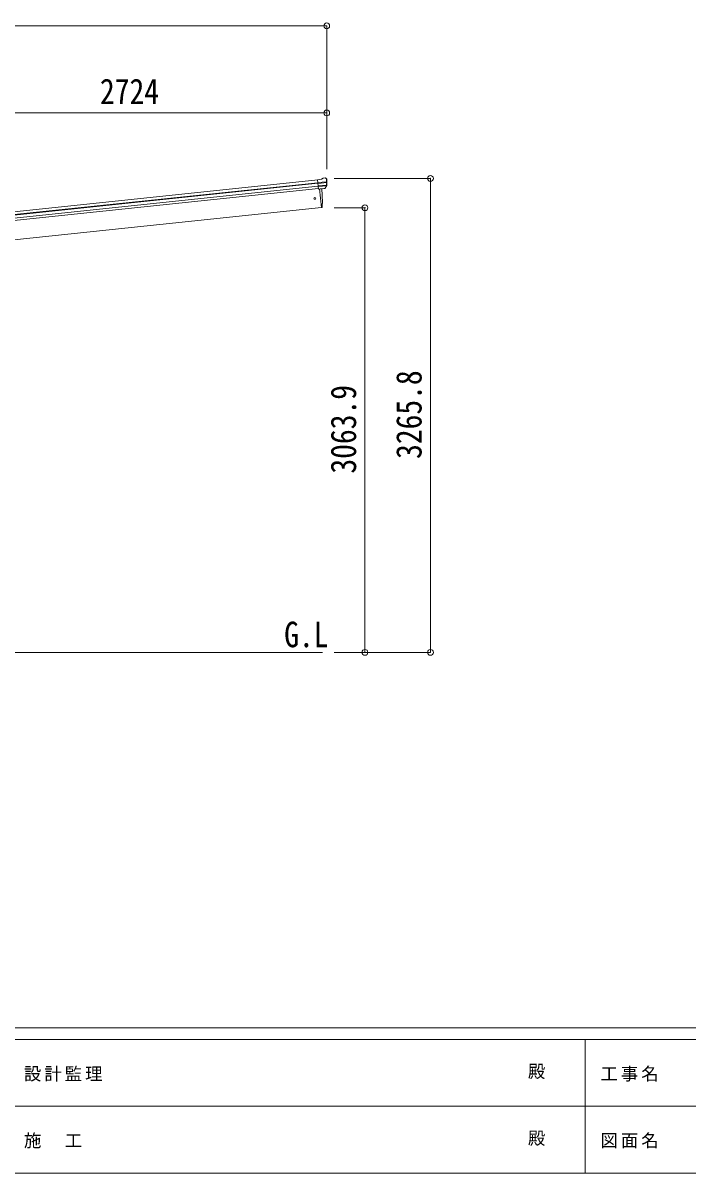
# Model space of a CAD drawing. Units: millimetres at full size, sheet at 1:40. Extents: x -11243 to 11243, y -7760 to 7760.
# Drawn here: x -4470 to 110, y -7760 to 165 of the extents above; entities that cross this region are included whole.
import ezdxf
from ezdxf.enums import TextEntityAlignment as Align

# ---------------------------------------------------------------- set-up
doc = ezdxf.new("R2010")
doc.units = ezdxf.units.MM
doc.header["$LTSCALE"] = 40
doc.header["$PDMODE"] = 32
doc.header["$PDSIZE"] = 40
for name, color, linetype, lineweight in [('0-0_0', 7, 'Continuous', 9), ('0-3_ELV2', 4, 'Continuous', 9), ('0-6_OTH_LINE', 6, 'Continuous', 9), ('F-0_240', 7, 'Continuous', 9)]:
    doc.layers.add(name, color=color, linetype=linetype, lineweight=lineweight)
doc.layers.add('0-7_SHAPE', color=7, linetype='Continuous')
doc.styles.add('ＭＳ ゴシック', font='')
doc.styles.get('ＭＳ ゴシック').set_extended_font_data('MS Gothic')

msp = doc.modelspace()

# ---------------------------------------------------------------- linework, layer by layer
at = {"layer": '0-0_0'}
msp.add_line((-4924.07, -4172.36), (-2406.62, -4172.36), dxfattribs=at)
at = {"layer": '0-3_ELV2'}
for p, q in [((-5041.66, -1190.31), (-2440.41, -916.91)), ((-5039.67, -1209.2), (-2438.42, -935.8)), ((-5039.23, -1213.38), (-2437.99, -939.98)), ((-2414.1, -912.13), (-2440.62, -914.91)), ((-2433.83, -979.47), (-2440.62, -914.91)), ((-2438.46, -935.44), (-2378.72, -929.17)), ((-2378.24, -935.03), (-2437.85, -941.3)), ((-2414.1, -912.13), (-2402.5, -905.16)), ((-2401.27, -904.75), (-2387.78, -903.33)), ((-2384.11, -904.42), (-2384.12, -904.41)), ((-2384.11, -904.42), (-2378.93, -908.61)), ((-2377.55, -912.31), (-2377.86, -910.46)), ((-5037.15, -1233.24), (-2435.9, -959.84)), ((-2434.14, -976.58), (-5035.39, -1249.98)), ((-2379.08, -951.79), (-2436.11, -957.78)), ((-2380.47, -956.45), (-2435.64, -962.25)), ((-2390.48, -974.68), (-2433.86, -979.24)), ((-2433.83, -979.47), (-2423.89, -978.42)), ((-2426.95, -978.74), (-2413.56, -1106.13)), ((-2423.89, -978.42), (-2423.62, -978.49)), ((-2423.62, -978.49), (-2398.29, -975.82)), ((-2398.29, -975.82), (-2398.03, -975.7)), ((-2398.03, -975.7), (-2390.34, -974.9)), ((-2389.03, -973.03), (-2379.58, -954.73)), ((-2387.98, -973.46), (-2377.86, -955.2)), ((-2413.56, -1106.13), (-4924.07, -1370)), ((-2413.56, -1106.13), (-2411.51, -1105.85))]:
    msp.add_line(p, q, dxfattribs=at)
msp.add_circle((-2460.36, -1043.58), 6.5, dxfattribs=at)
for centre, radius, start, end in [((-2400.95, -907.73), 3, 96.02369, 120.97631), ((-2387.26, -908.3), 5, 51.04426, 95.95574), ((-2571.1, -933.96), 192.44, 1.4271, 6.57578), ((-2578.44, -933.42), 200.2, 354.20009, 359.53883), ((-2333.45, -927.05), 45.32, 182.67122, 185.64518), ((-2378.06, -936.37), 1.35, 95.1605, 97.91927), ((-2375.45, -934.81), 2.74, 179.02151, 184.43412), ((-2578.44, -933.42), 202, 354.13916, 6), ((-3308.17, -1065.93), 900, 357.63919, 5.64987), ((-2390.6, -972.01), 2.99, 285.2717, 331.00739), ((-2382.25, -953.35), 3, 332.69111, 354.20009), ((-2380.48, -953.74), 3, 331, 354.13916), ((-2411.93, -1102.88), 3, 278, 357.63919)]:
    msp.add_arc(centre, radius, start, end, dxfattribs=at)
for centre, major_axis, ratio, start_param, end_param in [((-2379.81, -911.91), (-0.87, 5.91), 0.020485, 0.671432, 1.5691306), ((-2385.2, -907.4), (5.88, -1.31), 0.24881, 0.460585, 0.4641038), ((-2380.82, -910.94), (-2.34, 1.9), 0.995767, 3.9859716, 4.712389), ((-2576.13, -955.37), (-20.92, 199.05), 0.994373, 4.7113789, 4.7277536), ((-2390.79, -971.7), (-0.11, 3), 0.642905, 3.2459383, 4.203928), ((-2390.66, -971.91), (1.66, -2.51), 0.997631, 5.8041905, 5.8929484), ((-2390.73, -971.8), (3.53, -2.11), 0.650902, 5.2561448, 5.3289554), ((-2388.36, -971.45), (1.08, 3.13), 0.040856, 2.1135035, 2.1416249)]:
    msp.add_ellipse(centre, major_axis=major_axis, ratio=ratio, start_param=start_param, end_param=end_param, dxfattribs=at)
at = {"layer": '0-6_OTH_LINE'}
for p, q in [((-2377.82, 144.69), (-7842.32, 144.69)), ((-2377.82, 144.69), (-2377.82, -842.49)), ((-5102.07, -455.31), (-2377.82, -455.31)), ((-1663.82, -906.56), (-2327.69, -906.56)), ((-1663.82, -906.56), (-1663.82, -4172.36)), ((-2114.82, -1108.46), (-2327.69, -1108.46)), ((-2114.82, -1108.46), (-2114.82, -4172.36)), ((-2114.82, -4172.36), (-2327.69, -4172.36)), ((-1663.82, -4172.36), (-2327.69, -4172.36))]:
    msp.add_line(p, q, dxfattribs=at)
for p in [(-2377.82, 144.69), (-2377.82, -455.31), (-1663.82, -906.56), (-2114.82, -1108.46), (-2114.82, -4172.36), (-1663.82, -4172.36)]:
    msp.add_point(p, dxfattribs=at)
at = {"layer": 'F-0_240', "color": 5}
for p, q in [((-11242.74, -6760), (10677.26, -6760)), ((-11242.74, -6840), (7121.58, -6840)), ((-598.42, -6840), (-598.42, -7760)), ((-4598.42, -7300), (3601.58, -7300)), ((-11242.74, -7760), (10677.26, -7760))]:
    msp.add_line(p, q, dxfattribs=at)

# ---------------------------------------------------------------- texts
at = {"layer": '0-6_OTH_LINE', "color": 7, "style": 'ＭＳ ゴシック', "width": 0.85}
msp.add_text('2724', height=176, dxfattribs=at).set_placement((-3939.94, -447.31), align=Align.BOTTOM_LEFT)
for s, p in [('3265.8', (-1671.82, -2839.46)), ('3063.9', (-2122.82, -2940.41))]:
    msp.add_text(s, height=176, rotation=90, dxfattribs=at).set_placement(p, align=Align.BOTTOM_LEFT)
at = {"layer": '0-7_SHAPE', "style": 'ＭＳ ゴシック', "width": 0.85}
msp.add_text('G.L', height=176, dxfattribs=at).set_placement((-2671.08, -4189.56), align=Align.BOTTOM_LEFT)
at = {"layer": 'F-0_240', "style": 'ＭＳ ゴシック'}
for p in [(-992.7, -7130), (-992.7, -7590)]:
    msp.add_text('殿', height=87.98, dxfattribs=at).set_placement(p, align=Align.BOTTOM_LEFT)
at = {"layer": 'F-0_240', "char_height": 87.98, "attachment_point": 7, "style": 'ＭＳ ゴシック'}
for s, insert in [('\\T1.17;設計監理', (-4463.32, -7130)), ('\\T1.17;工事名', (-492.95, -7130)), ('\\T1.17;施\u3000工', (-4463.32, -7590)), ('\\T1.17;図面名', (-492.95, -7590))]:
    msp.add_mtext(s, dxfattribs=dict(at, insert=insert))

doc.saveas('drawing.dxf')
